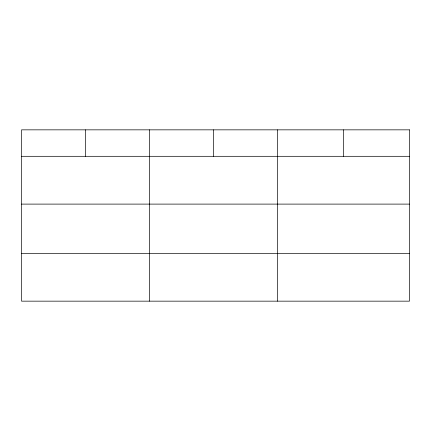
<?xml version="1.0" encoding="UTF-8"?>
<svg xmlns="http://www.w3.org/2000/svg" width="431" height="431" viewBox="0 0 431 431"><rect width="100%" height="100%" fill="white"/><g stroke="black" fill="none" stroke-linecap="round" stroke-linejoin="round"><path stroke-width="0.65" d="M21.55 156.308L409.45 156.308M21.55 204.105L409.45 204.105M21.55 253.358L409.45 253.358M343.507 129.844L343.507 156.308M277.564 129.844L277.564 301.156M213.56 129.844L213.56 156.308M149.557 129.844L149.557 301.156M85.553 129.844L85.553 156.308M409.45 129.844L21.55 129.844L21.55 301.156L409.45 301.156L409.45 129.844"/></g></svg>
